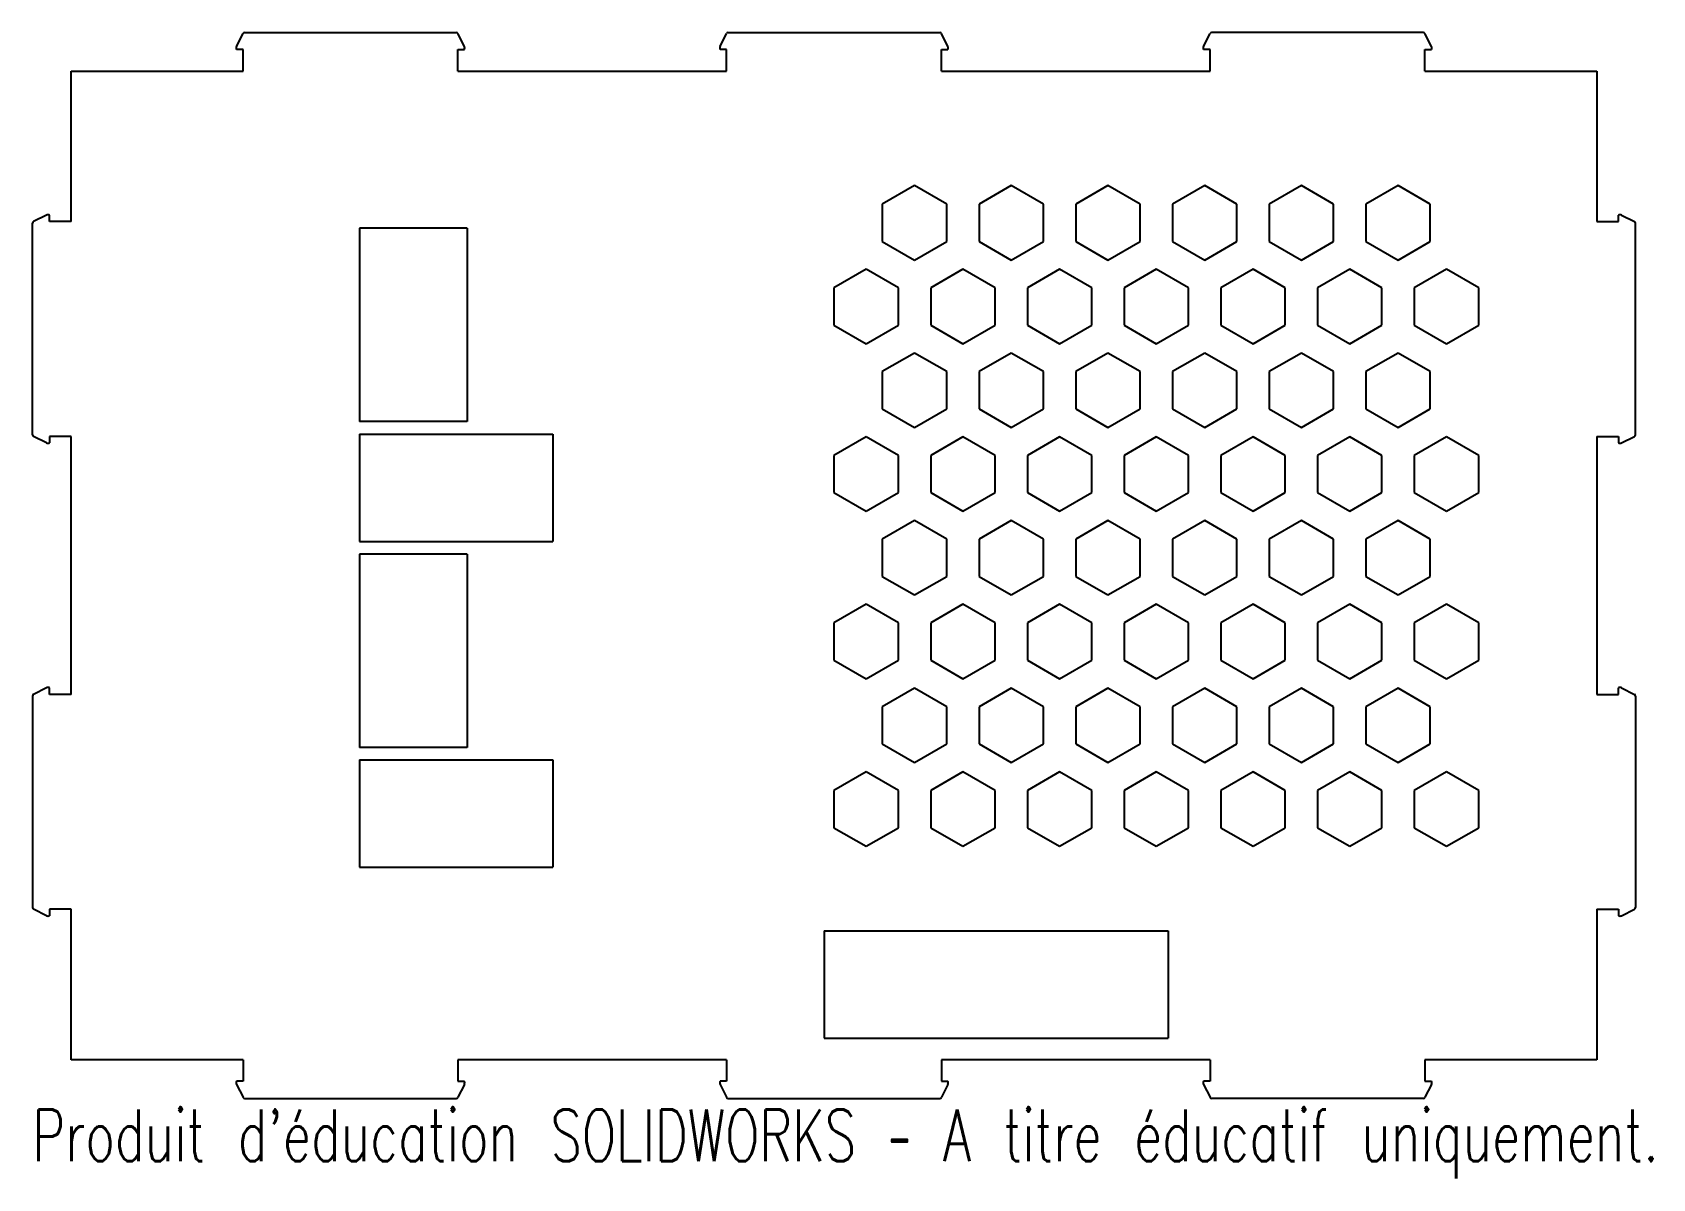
# Model space of a CAD drawing. Header units: millimetres. Extents: x -4 to 147, y -57 to 50.
import ezdxf

# ---------------------------------------------------------------- set-up
doc = ezdxf.new("R2010")
doc.units = ezdxf.units.MM
doc.styles.add('SLDTEXTSTYLE0', font='TXT', dxfattribs={"width": 0.7, "bigfont": 'bigfont'})

msp = doc.modelspace()

# ---------------------------------------------------------------- linework, layer by layer
at = {"color": 7, "linetype": 'Continuous', "lineweight": 25}
for p, q in [((15.4, 48.3), (16, 49.5)), ((16.16, 49.6), (35.84, 49.6)), ((36.6, 48.3), (36, 49.5)), ((60.4, 48.3), (61, 49.5)), ((61.16, 49.6), (80.84, 49.6)), ((81.6, 48.3), (81, 49.5)), ((105.4, 48.3), (106, 49.5)), ((125.84, 49.6), (106.16, 49.6)), ((126.6, 48.3), (126, 49.5)), ((16, 48), (15.4, 48)), ((16, 46), (16, 48)), ((36, 46), (36, 48)), ((36, 48), (36.6, 48)), ((61, 48), (60.4, 48)), ((61, 46), (61, 48)), ((81, 46), (81, 48)), ((81, 48), (81.6, 48)), ((106, 48), (105.4, 48)), ((106, 46), (106, 48)), ((126, 46), (126, 48)), ((126, 48), (126.6, 48)), ((0, 46), (16, 46)), ((0, 32), (0, 46)), ((36, 46), (61, 46)), ((81, 46), (106, 46)), ((126, 46), (142, 46)), ((142, 46), (142, 32)), ((78.5, 35.35), (75.5, 33.62)), ((81.5, 33.62), (78.5, 35.35)), ((87.5, 35.35), (84.5, 33.62)), ((90.5, 33.62), (87.5, 35.35)), ((96.5, 35.35), (93.5, 33.62)), ((99.5, 33.62), (96.5, 35.35)), ((105.5, 35.35), (102.5, 33.62)), ((108.5, 33.62), (105.5, 35.35)), ((114.5, 35.35), (111.5, 33.62)), ((117.5, 33.62), (114.5, 35.35)), ((123.5, 35.35), (120.5, 33.62)), ((126.5, 33.62), (123.5, 35.35)), ((75.5, 33.62), (75.5, 30.15)), ((81.5, 30.15), (81.5, 33.62)), ((84.5, 33.62), (84.5, 30.15)), ((90.5, 30.15), (90.5, 33.62)), ((93.5, 33.62), (93.5, 30.15)), ((99.5, 30.15), (99.5, 33.62)), ((102.5, 33.62), (102.5, 30.15)), ((108.5, 30.15), (108.5, 33.62)), ((111.5, 33.62), (111.5, 30.15)), ((117.5, 30.15), (117.5, 33.62)), ((120.5, 33.62), (120.5, 30.15)), ((126.5, 30.15), (126.5, 33.62)), ((-3.6, 12.16), (-3.6, 31.84)), ((-2.3, 32.6), (-3.5, 32)), ((-2, 32), (-2, 32.6)), ((0, 32), (-2, 32)), ((142, 32), (144, 32)), ((144, 32), (144, 32.6)), ((144.3, 32.6), (145.5, 32)), ((145.6, 12.16), (145.6, 31.84)), ((26.85, 31.38), (26.85, 13.38)), ((36.85, 31.38), (26.85, 31.38)), ((36.85, 31.38), (36.85, 13.38)), ((75.5, 30.15), (78.5, 28.42)), ((78.5, 28.42), (81.5, 30.15)), ((84.5, 30.15), (87.5, 28.42)), ((87.5, 28.42), (90.5, 30.15)), ((93.5, 30.15), (96.5, 28.42)), ((96.5, 28.42), (99.5, 30.15)), ((102.5, 30.15), (105.5, 28.42)), ((105.5, 28.42), (108.5, 30.15)), ((111.5, 30.15), (114.5, 28.42)), ((114.5, 28.42), (117.5, 30.15)), ((120.5, 30.15), (123.5, 28.42)), ((123.5, 28.42), (126.5, 30.15)), ((74, 27.56), (71, 25.82)), ((77, 25.82), (74, 27.56)), ((83, 27.56), (80, 25.82)), ((86, 25.82), (83, 27.56)), ((92, 27.56), (89, 25.82)), ((95, 25.82), (92, 27.56)), ((101, 27.56), (98, 25.82)), ((104, 25.82), (101, 27.56)), ((110, 27.56), (107, 25.82)), ((113, 25.82), (110, 27.56)), ((119, 27.56), (116, 25.82)), ((122, 25.82), (119, 27.56)), ((128, 27.56), (125, 25.82)), ((131, 25.82), (128, 27.56)), ((71, 25.82), (71, 22.36)), ((77, 22.36), (77, 25.82)), ((80, 25.82), (80, 22.36)), ((86, 22.36), (86, 25.82)), ((89, 25.82), (89, 22.36)), ((95, 22.36), (95, 25.82)), ((98, 25.82), (98, 22.36)), ((104, 22.36), (104, 25.82)), ((107, 25.82), (107, 22.36)), ((113, 22.36), (113, 25.82)), ((116, 25.82), (116, 22.36)), ((122, 22.36), (122, 25.82)), ((125, 25.82), (125, 22.36)), ((131, 22.36), (131, 25.82)), ((71, 22.36), (74, 20.63)), ((74, 20.63), (77, 22.36)), ((80, 22.36), (83, 20.63)), ((83, 20.63), (86, 22.36)), ((89, 22.36), (92, 20.63)), ((92, 20.63), (95, 22.36)), ((98, 22.36), (101, 20.63)), ((101, 20.63), (104, 22.36)), ((107, 22.36), (110, 20.63)), ((110, 20.63), (113, 22.36)), ((116, 22.36), (119, 20.63)), ((119, 20.63), (122, 22.36)), ((125, 22.36), (128, 20.63)), ((128, 20.63), (131, 22.36)), ((78.5, 19.76), (75.5, 18.03)), ((81.5, 18.03), (78.5, 19.76)), ((87.5, 19.76), (84.5, 18.03)), ((90.5, 18.03), (87.5, 19.76)), ((96.5, 19.76), (93.5, 18.03)), ((99.5, 18.03), (96.5, 19.76)), ((105.5, 19.76), (102.5, 18.03)), ((108.5, 18.03), (105.5, 19.76)), ((114.5, 19.76), (111.5, 18.03)), ((117.5, 18.03), (114.5, 19.76)), ((123.5, 19.76), (120.5, 18.03)), ((126.5, 18.03), (123.5, 19.76)), ((75.5, 18.03), (75.5, 14.57)), ((81.5, 14.57), (81.5, 18.03)), ((84.5, 18.03), (84.5, 14.57)), ((90.5, 14.57), (90.5, 18.03)), ((93.5, 18.03), (93.5, 14.57)), ((99.5, 14.57), (99.5, 18.03)), ((102.5, 18.03), (102.5, 14.57)), ((108.5, 14.57), (108.5, 18.03)), ((111.5, 18.03), (111.5, 14.57)), ((117.5, 14.57), (117.5, 18.03)), ((120.5, 18.03), (120.5, 14.57)), ((126.5, 14.57), (126.5, 18.03)), ((75.5, 14.57), (78.5, 12.83)), ((78.5, 12.83), (81.5, 14.57)), ((84.5, 14.57), (87.5, 12.83)), ((87.5, 12.83), (90.5, 14.57)), ((93.5, 14.57), (96.5, 12.83)), ((96.5, 12.83), (99.5, 14.57)), ((102.5, 14.57), (105.5, 12.83)), ((105.5, 12.83), (108.5, 14.57)), ((111.5, 14.57), (114.5, 12.83)), ((114.5, 12.83), (117.5, 14.57)), ((120.5, 14.57), (123.5, 12.83)), ((123.5, 12.83), (126.5, 14.57)), ((36.85, 13.38), (26.85, 13.38)), ((26.85, 12.22), (44.85, 12.22)), ((26.85, 12.22), (26.85, 2.22)), ((44.85, 12.22), (44.85, 2.22)), ((-2.3, 11.4), (-3.5, 12)), ((-2, 12), (-2, 11.4)), ((0, 12), (-2, 12)), ((0, -12), (0, 12)), ((74, 11.97), (71, 10.24)), ((77, 10.24), (74, 11.97)), ((83, 11.97), (80, 10.24)), ((86, 10.24), (83, 11.97)), ((92, 11.97), (89, 10.24)), ((95, 10.24), (92, 11.97)), ((101, 11.97), (98, 10.24)), ((104, 10.24), (101, 11.97)), ((110, 11.97), (107, 10.24)), ((113, 10.24), (110, 11.97)), ((119, 11.97), (116, 10.24)), ((122, 10.24), (119, 11.97)), ((128, 11.97), (125, 10.24)), ((131, 10.24), (128, 11.97)), ((142, 12), (142, -12)), ((142, 12), (144, 12)), ((144, 12), (144, 11.4)), ((144.3, 11.4), (145.5, 12)), ((71, 10.24), (71, 6.77)), ((77, 6.77), (77, 10.24)), ((80, 10.24), (80, 6.77)), ((86, 6.77), (86, 10.24)), ((89, 10.24), (89, 6.77)), ((95, 6.77), (95, 10.24)), ((98, 10.24), (98, 6.77)), ((104, 6.77), (104, 10.24)), ((107, 10.24), (107, 6.77)), ((113, 6.77), (113, 10.24)), ((116, 10.24), (116, 6.77)), ((122, 6.77), (122, 10.24)), ((125, 10.24), (125, 6.77)), ((131, 6.77), (131, 10.24)), ((71, 6.77), (74, 5.04)), ((74, 5.04), (77, 6.77)), ((80, 6.77), (83, 5.04)), ((83, 5.04), (86, 6.77)), ((89, 6.77), (92, 5.04)), ((92, 5.04), (95, 6.77)), ((98, 6.77), (101, 5.04)), ((101, 5.04), (104, 6.77)), ((107, 6.77), (110, 5.04)), ((110, 5.04), (113, 6.77)), ((116, 6.77), (119, 5.04)), ((119, 5.04), (122, 6.77)), ((125, 6.77), (128, 5.04)), ((128, 5.04), (131, 6.77)), ((78.5, 4.17), (75.5, 2.44)), ((81.5, 2.44), (78.5, 4.17)), ((87.5, 4.17), (84.5, 2.44)), ((90.5, 2.44), (87.5, 4.17)), ((96.5, 4.17), (93.5, 2.44)), ((99.5, 2.44), (96.5, 4.17)), ((105.5, 4.17), (102.5, 2.44)), ((108.5, 2.44), (105.5, 4.17)), ((114.5, 4.17), (111.5, 2.44)), ((117.5, 2.44), (114.5, 4.17)), ((123.5, 4.17), (120.5, 2.44)), ((126.5, 2.44), (123.5, 4.17)), ((26.85, 2.22), (44.85, 2.22)), ((75.5, 2.44), (75.5, -1.02)), ((81.5, -1.02), (81.5, 2.44)), ((84.5, 2.44), (84.5, -1.02)), ((90.5, -1.02), (90.5, 2.44)), ((93.5, 2.44), (93.5, -1.02)), ((99.5, -1.02), (99.5, 2.44)), ((102.5, 2.44), (102.5, -1.02)), ((108.5, -1.02), (108.5, 2.44)), ((111.5, 2.44), (111.5, -1.02)), ((117.5, -1.02), (117.5, 2.44)), ((120.5, 2.44), (120.5, -1.02)), ((126.5, -1.02), (126.5, 2.44)), ((26.85, 1.06), (26.85, -16.94)), ((36.85, 1.06), (26.85, 1.06)), ((36.85, 1.06), (36.85, -16.94)), ((75.5, -1.02), (78.5, -2.75)), ((78.5, -2.75), (81.5, -1.02)), ((84.5, -1.02), (87.5, -2.75)), ((87.5, -2.75), (90.5, -1.02)), ((93.5, -1.02), (96.5, -2.75)), ((96.5, -2.75), (99.5, -1.02)), ((102.5, -1.02), (105.5, -2.75)), ((105.5, -2.75), (108.5, -1.02)), ((111.5, -1.02), (114.5, -2.75)), ((114.5, -2.75), (117.5, -1.02)), ((120.5, -1.02), (123.5, -2.75)), ((123.5, -2.75), (126.5, -1.02)), ((74, -3.62), (71, -5.35)), ((77, -5.35), (74, -3.62)), ((83, -3.62), (80, -5.35)), ((86, -5.35), (83, -3.62)), ((92, -3.62), (89, -5.35)), ((95, -5.35), (92, -3.62)), ((101, -3.62), (98, -5.35)), ((104, -5.35), (101, -3.62)), ((110, -3.62), (107, -5.35)), ((113, -5.35), (110, -3.62)), ((119, -3.62), (116, -5.35)), ((122, -5.35), (119, -3.62)), ((128, -3.62), (125, -5.35)), ((131, -5.35), (128, -3.62)), ((71, -5.35), (71, -8.82)), ((77, -8.82), (77, -5.35)), ((80, -5.35), (80, -8.82)), ((86, -8.82), (86, -5.35)), ((89, -5.35), (89, -8.82)), ((95, -8.82), (95, -5.35)), ((98, -5.35), (98, -8.82)), ((104, -8.82), (104, -5.35)), ((107, -5.35), (107, -8.82)), ((113, -8.82), (113, -5.35)), ((116, -5.35), (116, -8.82)), ((122, -8.82), (122, -5.35)), ((125, -5.35), (125, -8.82)), ((131, -8.82), (131, -5.35)), ((71, -8.82), (74, -10.55)), ((74, -10.55), (77, -8.82)), ((80, -8.82), (83, -10.55)), ((83, -10.55), (86, -8.82)), ((89, -8.82), (92, -10.55)), ((92, -10.55), (95, -8.82)), ((98, -8.82), (101, -10.55)), ((101, -10.55), (104, -8.82)), ((107, -8.82), (110, -10.55)), ((110, -10.55), (113, -8.82)), ((116, -8.82), (119, -10.55)), ((119, -10.55), (122, -8.82)), ((125, -8.82), (128, -10.55)), ((128, -10.55), (131, -8.82)), ((-2.3, -11.4), (-3.5, -12)), ((-2, -12), (-2, -11.4)), ((0, -12), (-2, -12)), ((78.5, -11.41), (75.5, -13.15)), ((81.5, -13.15), (78.5, -11.41)), ((87.5, -11.41), (84.5, -13.15)), ((90.5, -13.15), (87.5, -11.41)), ((96.5, -11.41), (93.5, -13.15)), ((99.5, -13.15), (96.5, -11.41)), ((105.5, -11.41), (102.5, -13.15)), ((108.5, -13.15), (105.5, -11.41)), ((114.5, -11.41), (111.5, -13.15)), ((117.5, -13.15), (114.5, -11.41)), ((123.5, -11.41), (120.5, -13.15)), ((126.5, -13.15), (123.5, -11.41)), ((142, -12), (144, -12)), ((144, -12), (144, -11.4)), ((144.3, -11.4), (145.5, -12)), ((-3.6, -12.16), (-3.6, -31.84)), ((75.5, -13.15), (75.5, -16.61)), ((81.5, -16.61), (81.5, -13.15)), ((84.5, -13.15), (84.5, -16.61)), ((90.5, -16.61), (90.5, -13.15)), ((93.5, -13.15), (93.5, -16.61)), ((99.5, -16.61), (99.5, -13.15)), ((102.5, -13.15), (102.5, -16.61)), ((108.5, -16.61), (108.5, -13.15)), ((111.5, -13.15), (111.5, -16.61)), ((117.5, -16.61), (117.5, -13.15)), ((120.5, -13.15), (120.5, -16.61)), ((126.5, -16.61), (126.5, -13.15)), ((145.6, -12.16), (145.6, -31.84)), ((36.85, -16.94), (26.85, -16.94)), ((26.85, -18.09), (44.85, -18.09)), ((26.85, -18.09), (26.85, -28.09)), ((44.85, -18.09), (44.85, -28.09)), ((75.5, -16.61), (78.5, -18.34)), ((78.5, -18.34), (81.5, -16.61)), ((84.5, -16.61), (87.5, -18.34)), ((87.5, -18.34), (90.5, -16.61)), ((93.5, -16.61), (96.5, -18.34)), ((96.5, -18.34), (99.5, -16.61)), ((102.5, -16.61), (105.5, -18.34)), ((105.5, -18.34), (108.5, -16.61)), ((111.5, -16.61), (114.5, -18.34)), ((114.5, -18.34), (117.5, -16.61)), ((120.5, -16.61), (123.5, -18.34)), ((123.5, -18.34), (126.5, -16.61)), ((74, -19.21), (71, -20.94)), ((77, -20.94), (74, -19.21)), ((83, -19.21), (80, -20.94)), ((86, -20.94), (83, -19.21)), ((92, -19.21), (89, -20.94)), ((95, -20.94), (92, -19.21)), ((101, -19.21), (98, -20.94)), ((104, -20.94), (101, -19.21)), ((110, -19.21), (107, -20.94)), ((113, -20.94), (110, -19.21)), ((119, -19.21), (116, -20.94)), ((122, -20.94), (119, -19.21)), ((128, -19.21), (125, -20.94)), ((131, -20.94), (128, -19.21)), ((71, -20.94), (71, -24.41)), ((77, -24.41), (77, -20.94)), ((80, -20.94), (80, -24.41)), ((86, -24.41), (86, -20.94)), ((89, -20.94), (89, -24.41)), ((95, -24.41), (95, -20.94)), ((98, -20.94), (98, -24.41)), ((104, -24.41), (104, -20.94)), ((107, -20.94), (107, -24.41)), ((113, -24.41), (113, -20.94)), ((116, -20.94), (116, -24.41)), ((122, -24.41), (122, -20.94)), ((125, -20.94), (125, -24.41)), ((131, -24.41), (131, -20.94)), ((71, -24.41), (74, -26.14)), ((74, -26.14), (77, -24.41)), ((80, -24.41), (83, -26.14)), ((83, -26.14), (86, -24.41)), ((89, -24.41), (92, -26.14)), ((92, -26.14), (95, -24.41)), ((98, -24.41), (101, -26.14)), ((101, -26.14), (104, -24.41)), ((107, -24.41), (110, -26.14)), ((110, -26.14), (113, -24.41)), ((116, -24.41), (119, -26.14)), ((119, -26.14), (122, -24.41)), ((125, -24.41), (128, -26.14)), ((128, -26.14), (131, -24.41)), ((26.85, -28.09), (44.85, -28.09)), ((-2.3, -32.6), (-3.5, -32)), ((-2, -32), (-2, -32.6)), ((0, -32), (-2, -32)), ((0, -46), (0, -32)), ((142, -32), (142, -46)), ((142, -32), (144, -32)), ((144, -32), (144, -32.6)), ((144.3, -32.6), (145.5, -32)), ((70.1, -34), (102.1, -34)), ((70.1, -34), (70.1, -44)), ((102.1, -34), (102.1, -44)), ((70.1, -44), (102.1, -44)), ((16, -46), (0, -46)), ((16, -46), (16, -48)), ((36, -46), (36, -48)), ((61, -46), (36, -46)), ((61, -46), (61, -48)), ((81, -46), (81, -48)), ((106, -46), (81, -46)), ((106, -46), (106, -48)), ((126, -46), (126, -48)), ((142, -46), (126, -46)), ((16, -48), (15.4, -48)), ((36, -48), (36.6, -48)), ((61, -48), (60.4, -48)), ((81, -48), (81.6, -48)), ((106, -48), (105.4, -48)), ((126, -48), (126.6, -48)), ((15.4, -48.3), (16, -49.5)), ((16.16, -49.6), (35.84, -49.6)), ((36.6, -48.3), (36, -49.5)), ((60.4, -48.3), (61, -49.5)), ((61.16, -49.6), (80.84, -49.6)), ((81.6, -48.3), (81, -49.5)), ((105.4, -48.3), (106, -49.5)), ((125.84, -49.6), (106.16, -49.6)), ((126.6, -48.3), (126, -49.5))]:
    msp.add_line(p, q, dxfattribs=at)
for centre, radius, start, end in [((15.7, 48.15), 0.335, 153.4349, 206.5651), ((16.16, 49.42), 0.181, 90, 153.4349), ((35.84, 49.42), 0.181, 26.5651, 90), ((36.3, 48.15), 0.335, 333.4349, 26.5651), ((60.7, 48.15), 0.335, 153.4349, 206.5651), ((61.16, 49.42), 0.181, 90, 153.4349), ((80.84, 49.42), 0.181, 26.5651, 90), ((81.3, 48.15), 0.335, 333.4349, 26.5651), ((105.7, 48.15), 0.335, 153.4349, 206.5651), ((106.16, 49.42), 0.181, 90, 153.4349), ((125.84, 49.42), 0.181, 26.5651, 90), ((126.3, 48.15), 0.335, 333.4349, 26.5651), ((-3.42, 31.84), 0.181, 116.5651, 180), ((-2.15, 32.3), 0.335, 63.4349, 116.5651), ((144.15, 32.3), 0.335, 63.4349, 116.5651), ((145.42, 31.84), 0.181, 0, 63.4349), ((-3.42, 12.16), 0.181, 180, 243.4349), ((145.42, 12.16), 0.181, 296.5651, 0), ((-2.15, 11.7), 0.335, 243.4349, 296.5651), ((144.15, 11.7), 0.335, 243.4349, 296.5651), ((-3.42, -12.16), 0.181, 116.5651, 180), ((-2.15, -11.7), 0.335, 63.4349, 116.5651), ((144.15, -11.7), 0.335, 63.4349, 116.5651), ((145.42, -12.16), 0.181, 0, 63.4349), ((-3.42, -31.84), 0.181, 180, 243.4349), ((-2.15, -32.3), 0.335, 243.4349, 296.5651), ((144.15, -32.3), 0.335, 243.4349, 296.5651), ((145.42, -31.84), 0.181, 296.5651, 0), ((15.7, -48.15), 0.335, 153.4349, 206.5651), ((36.3, -48.15), 0.335, 333.4349, 26.5651), ((60.7, -48.15), 0.335, 153.4349, 206.5651), ((81.3, -48.15), 0.335, 333.4349, 26.5651), ((105.7, -48.15), 0.335, 153.4349, 206.5651), ((126.3, -48.15), 0.335, 333.4349, 26.5651), ((16.16, -49.42), 0.181, 206.5651, 270), ((35.84, -49.42), 0.181, 270, 333.4349), ((61.16, -49.42), 0.181, 206.5651, 270), ((80.84, -49.42), 0.181, 270, 333.4349), ((106.16, -49.42), 0.181, 206.5651, 270), ((125.84, -49.42), 0.181, 270, 333.4349)]:
    msp.add_arc(centre, radius, start, end, dxfattribs=at)

# ---------------------------------------------------------------- texts
at = {"color": 7, "linetype": 'Continuous', "insert": (-3.6, -50.62), "char_height": 4.8336, "attachment_point": 1, "style": 'SLDTEXTSTYLE0'}
msp.add_mtext("Produit d'éducation SOLIDWORKS – A titre éducatif uniquement.", dxfattribs=at)

doc.saveas('drawing.dxf')
